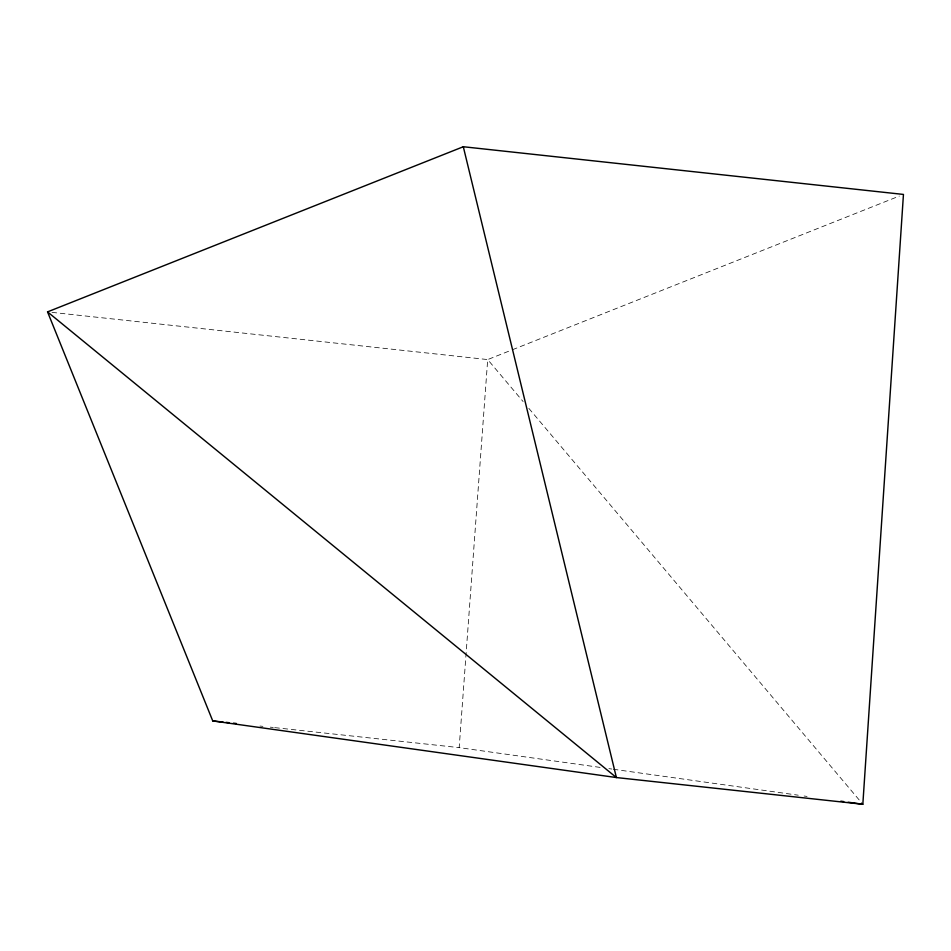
<?xml version="1.0" encoding="UTF-8"?>
<svg xmlns="http://www.w3.org/2000/svg" width="951" height="951" viewBox="0 0 951 951"><rect width="100%" height="100%" fill="white"/><g stroke="black" fill="none" stroke-linecap="round" stroke-linejoin="round"><path stroke-width="0.71" stroke-dasharray="4.75 3.57" d="M600.093 767.398L459.178 747.629L487.697 359.573L511.091 350.277M512.47 349.73L899.325 196.072M51.984 312.368L487.697 359.573L523.098 401.548M259.968 726.041L262.916 726.362M270.298 727.158L273.246 727.479M274.72 727.634L459.178 747.629M608.902 768.634L611.838 769.038M613.3 769.252L798.246 795.191M804.118 796.023L807.054 796.427M528.839 408.359L862.83 804.261"/><path stroke-width="1.43" d="M862.83 804.261L903.45 194.432L463.303 146.739L47.55 311.88L212.739 720.917L616.391 777.549L862.83 804.261L848.149 802.192M212.739 720.917L223.069 722.047M226.017 722.356L228.977 722.677M233.399 723.164L236.347 723.485M840.815 801.17L843.751 801.586M47.55 311.88L616.391 777.549L463.303 146.739"/></g></svg>
